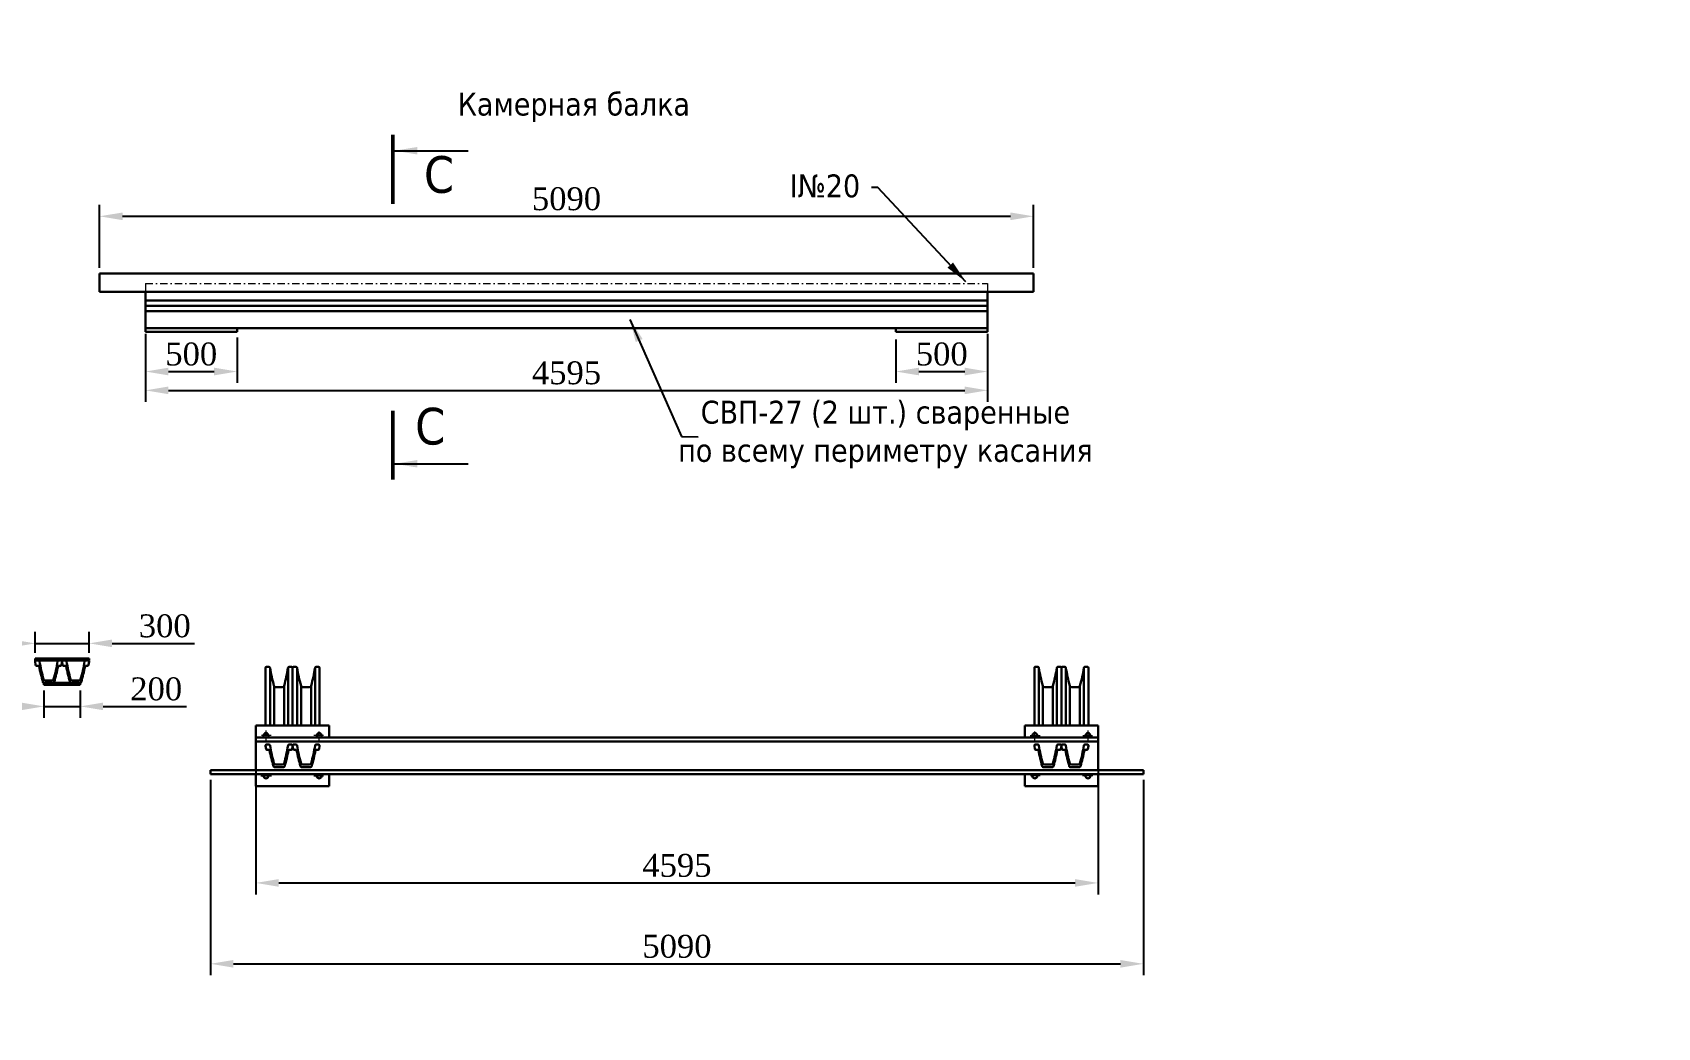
# Model space of a CAD drawing. Header units: millimetres. Extents: x -46762 to 217101, y -107409 to 31524.
# Drawn here: x 93115 to 101981, y -52111 to -46682 of the extents above; entities that cross this region are included whole.
import ezdxf

# ---------------------------------------------------------------- set-up
doc = ezdxf.new("R2010")
doc.units = ezdxf.units.MM
doc.linetypes.add('IRA2', pattern=[4, 2, -1, 0, -1])
doc.styles.get("Standard").update_dxf_attribs({"font": 'TIMES.TTF'})
doc.dimstyles.new('ISO-25', dxfattribs={"dimscale": 50, "dimtxt": 2.5, "dimasz": 2.5, "dimexe": 1.25, "dimexo": 0.625, "dimtad": 1, "dimdec": 0, "dimtxsty": 'Standard', "dimcen": 2.5, "dimadec": 0, "dimazin": 0, "dimtfac": 1, "dimtdec": 0, "dimtmove": 0, "dimatfit": 3, "dimfxl": 1, "dimarcsym": 0})

# ---------------------------------------------------------------- blocks, each defined once
blk = doc.blocks.new('*D325')
at = {"color": 0, "lineweight": -2}
for p, q in [((93130.1, -50066.9), (93130.1, -49952.7)), ((93423.7, -50066.9), (93423.7, -49952.7)), ((93005.1, -50015.2), (92880.1, -50015.2)), ((93130.1, -50015.2), (93423.7, -50015.2)), ((93548.7, -50015.2), (93999, -50015.2))]:
    blk.add_line(p, q, dxfattribs=at)
at = {"color": 0, "lineweight": 0}
for points in [[(93005.1, -49994.3), (93005.1, -50036), (93130.1, -50015.2)], [(93548.7, -49994.3), (93548.7, -50036), (93423.7, -50015.2)]]:
    blk.add_solid(points, dxfattribs=at)
at = {"layer": 'Defpoints', "color": 0, "lineweight": 0}
for p in [(93423.7, -50015.2), (93130.1, -50098.2), (93423.7, -50098.2)]:
    blk.add_point(p, dxfattribs=at)
at = {"color": 0, "lineweight": 0, "insert": (93836.4, -49920.3), "char_height": 125, "attachment_point": 5}
blk.add_mtext('300', dxfattribs=at)
blk = doc.blocks.new('*D326')
at = {"color": 0, "lineweight": -2}
for p, q in [((93052.5, -50359.1), (92927.5, -50359.1)), ((93177.5, -50272.4), (93177.5, -50421.6)), ((93177.5, -50359.1), (93375.3, -50359.1)), ((93375.3, -50272.4), (93375.3, -50421.6)), ((93500.3, -50359.1), (93954.1, -50359.1))]:
    blk.add_line(p, q, dxfattribs=at)
at = {"color": 0, "lineweight": 0}
for points in [[(93052.5, -50338.3), (93052.5, -50379.9), (93177.5, -50359.1)], [(93500.3, -50338.3), (93500.3, -50379.9), (93375.3, -50359.1)]]:
    blk.add_solid(points, dxfattribs=at)
at = {"layer": 'Defpoints', "color": 0, "lineweight": 0}
for p in [(93177.5, -50241.2), (93375.3, -50241.2), (93375.3, -50359.1)]:
    blk.add_point(p, dxfattribs=at)
at = {"color": 0, "lineweight": 0, "insert": (93789.7, -50264.3), "char_height": 125, "attachment_point": 5}
blk.add_mtext('200', dxfattribs=at)
blk = doc.blocks.new('*D327')
at = {"color": 0, "lineweight": -2}
for p, q in [((94333.6, -50581.7), (94333.6, -51384.8)), ((98928.5, -50581.7), (98928.5, -51384.8)), ((94458.6, -51322.3), (98803.5, -51322.3))]:
    blk.add_line(p, q, dxfattribs=at)
at = {"color": 0, "lineweight": 0}
for points in [[(94458.6, -51301.5), (94458.6, -51343.2), (94333.6, -51322.3)], [(98803.5, -51301.5), (98803.5, -51343.2), (98928.5, -51322.3)]]:
    blk.add_solid(points, dxfattribs=at)
at = {"layer": 'Defpoints', "color": 0, "lineweight": 0}
for p in [(94333.6, -50550.4), (98928.5, -50550.4), (98928.5, -51322.3)]:
    blk.add_point(p, dxfattribs=at)
at = {"color": 0, "lineweight": 0, "insert": (96631, -51227.3), "char_height": 125, "attachment_point": 5}
blk.add_mtext('4595', dxfattribs=at)
blk = doc.blocks.new('*D328')
at = {"color": 0, "lineweight": -2}
for p, q in [((94086.1, -50759.7), (94086.1, -51826.2)), ((99176.1, -50759.7), (99176.1, -51826.2)), ((94211.1, -51763.7), (99051.1, -51763.7))]:
    blk.add_line(p, q, dxfattribs=at)
at = {"color": 0, "lineweight": 0}
for points in [[(94211.1, -51742.9), (94211.1, -51784.5), (94086.1, -51763.7)], [(99051.1, -51742.9), (99051.1, -51784.5), (99176.1, -51763.7)]]:
    blk.add_solid(points, dxfattribs=at)
at = {"layer": 'Defpoints', "color": 0, "lineweight": 0}
for p in [(94086.1, -50728.4), (99176.1, -50728.4), (99176.1, -51763.7)]:
    blk.add_point(p, dxfattribs=at)
at = {"color": 0, "lineweight": 0, "insert": (96631.1, -51668.7), "char_height": 125, "attachment_point": 5}
blk.add_mtext('5090', dxfattribs=at)
blk = doc.blocks.new('*D329')
at = {"color": 0, "lineweight": -2}
for p, q in [((93730.9, -48326), (93730.9, -48697.1)), ((98325.9, -48326), (98325.9, -48697.1)), ((93855.9, -48634.6), (98200.9, -48634.6))]:
    blk.add_line(p, q, dxfattribs=at)
at = {"color": 0, "lineweight": 0}
for points in [[(93855.9, -48613.8), (93855.9, -48655.4), (93730.9, -48634.6)], [(98200.9, -48613.8), (98200.9, -48655.4), (98325.9, -48634.6)]]:
    blk.add_solid(points, dxfattribs=at)
at = {"layer": 'Defpoints', "color": 0, "lineweight": 0}
for p in [(93730.9, -48294.7), (98325.9, -48294.7), (98325.9, -48634.6)]:
    blk.add_point(p, dxfattribs=at)
at = {"color": 0, "lineweight": 0, "insert": (96028.4, -48539.6), "char_height": 125, "attachment_point": 5}
blk.add_mtext('4595', dxfattribs=at)
blk = doc.blocks.new('*D330')
at = {"color": 0, "lineweight": -2}
for p, q in [((93480.9, -47966), (93480.9, -47622.5)), ((93605.9, -47685), (98450.9, -47685)), ((98575.9, -47966), (98575.9, -47622.5))]:
    blk.add_line(p, q, dxfattribs=at)
at = {"color": 0, "lineweight": 0}
for points in [[(93605.9, -47664.2), (93605.9, -47705.8), (93480.9, -47685)], [(98450.9, -47664.2), (98450.9, -47705.8), (98575.9, -47685)]]:
    blk.add_solid(points, dxfattribs=at)
at = {"layer": 'Defpoints', "color": 0, "lineweight": 0}
for p in [(98575.9, -47685), (93480.9, -47997.2), (98575.9, -47997.2)]:
    blk.add_point(p, dxfattribs=at)
at = {"color": 0, "lineweight": 0, "insert": (96028.4, -47590), "char_height": 125, "attachment_point": 5}
blk.add_mtext('5090', dxfattribs=at)
blk = doc.blocks.new('*D331')
at = {"color": 0, "lineweight": -2}
for p, q in [((93730.9, -48357.2), (93730.9, -48594.4)), ((94230.9, -48346), (94230.9, -48594.4)), ((93855.9, -48531.9), (94105.9, -48531.9))]:
    blk.add_line(p, q, dxfattribs=at)
at = {"color": 0, "lineweight": 0}
for points in [[(93855.9, -48511), (93855.9, -48552.7), (93730.9, -48531.9)], [(94105.9, -48511), (94105.9, -48552.7), (94230.9, -48531.9)]]:
    blk.add_solid(points, dxfattribs=at)
at = {"layer": 'Defpoints', "color": 0, "lineweight": 0}
for p in [(94230.9, -48314.7), (93730.9, -48326), (94230.9, -48531.9)]:
    blk.add_point(p, dxfattribs=at)
at = {"color": 0, "lineweight": 0, "insert": (93980.9, -48437), "char_height": 125, "attachment_point": 5}
blk.add_mtext('500', dxfattribs=at)
blk = doc.blocks.new('*D332')
at = {"color": 0, "lineweight": -2}
for p, q in [((97825.9, -48357.2), (97825.9, -48594.4)), ((98325.9, -48346), (98325.9, -48594.4)), ((97950.9, -48531.9), (98200.9, -48531.9))]:
    blk.add_line(p, q, dxfattribs=at)
at = {"color": 0, "lineweight": 0}
for points in [[(97950.9, -48511), (97950.9, -48552.7), (97825.9, -48531.9)], [(98200.9, -48511), (98200.9, -48552.7), (98325.9, -48531.9)]]:
    blk.add_solid(points, dxfattribs=at)
at = {"layer": 'Defpoints', "color": 0, "lineweight": 0}
for p in [(98325.9, -48314.7), (97825.9, -48326), (98325.9, -48531.9)]:
    blk.add_point(p, dxfattribs=at)
at = {"color": 0, "lineweight": 0, "insert": (98075.9, -48437), "char_height": 125, "attachment_point": 5}
blk.add_mtext('500', dxfattribs=at)

msp = doc.modelspace()

# ---------------------------------------------------------------- linework, layer by layer
at = {"color": 7, "lineweight": 50}
for p, q in [((95080.86, -47616.31), (95080.86, -47240.62)), ((95080.86, -48746.08), (95080.86, -49121.77))]:
    msp.add_line(p, q, dxfattribs=at)
at = {"color": 7, "lineweight": 30}
for p, q in [((93480.85, -47997.22), (98575.85, -47997.22)), ((93480.85, -47997.22), (93480.85, -48097.3)), ((98575.85, -47997.22), (98575.85, -48097.3)), ((93730.85, -48097.3), (93480.85, -48097.3)), ((93730.85, -48097.3), (98325.85, -48097.3)), ((93730.85, -48097.3), (93730.85, -48294.74)), ((93730.85, -48143.69), (94245.64, -48143.69)), ((93730.85, -48143.69), (98325.85, -48143.69)), ((98325.85, -48097.3), (98575.85, -48097.3)), ((98325.85, -48097.3), (98325.85, -48294.74)), ((93730.85, -48173.11), (94249.16, -48173.11)), ((93730.85, -48173.11), (98325.85, -48173.11)), ((93730.85, -48201.85), (94245.73, -48201.85)), ((93730.85, -48201.85), (98325.85, -48201.85)), ((93730.85, -48294.74), (94208.51, -48294.74)), ((93730.85, -48294.74), (98325.85, -48294.74)), ((93730.85, -48294.74), (93730.85, -48314.74)), ((93730.85, -48314.74), (94230.85, -48314.74)), ((94230.85, -48314.74), (94230.85, -48294.74)), ((97825.85, -48294.74), (98303.51, -48294.74)), ((97825.85, -48294.74), (97825.85, -48314.74)), ((97825.85, -48314.74), (98325.85, -48314.74)), ((98325.85, -48314.74), (98325.85, -48294.74)), ((93128.74, -50114.9), (93131.45, -50133)), ((93130.15, -50108.16), (93130.15, -50098.16)), ((93130.15, -50098.16), (93423.7, -50098.16)), ((93130.15, -50108.16), (93423.7, -50108.16)), ((93147.55, -50108.16), (93134.7, -50108.16)), ((93145.94, -50137.16), (93136.38, -50137.16)), ((93270.27, -50108.16), (93257.42, -50108.16)), ((93268.59, -50137.16), (93259.04, -50137.16)), ((93276.23, -50114.9), (93273.52, -50133)), ((93276.23, -50114.9), (93278.94, -50133)), ((93295.04, -50108.16), (93282.18, -50108.16)), ((93293.42, -50137.16), (93283.87, -50137.16)), ((93417.76, -50108.16), (93404.9, -50108.16)), ((93416.07, -50137.16), (93406.52, -50137.16)), ((93423.71, -50114.9), (93421, -50133)), ((93423.7, -50108.16), (93423.7, -50098.16)), ((94386.13, -50148.71), (94386.21, -50463.44)), ((94404.85, -50143.44), (94391.99, -50143.44)), ((94410.87, -50148.51), (94410.91, -50463.44)), ((94508.88, -50148.51), (94508.91, -50463.44)), ((94527.56, -50143.44), (94514.71, -50143.44)), ((94533.52, -50148.71), (94533.6, -50463.44)), ((94533.63, -50150.48), (94533.63, -50463.44)), ((94552.33, -50143.44), (94539.47, -50143.44)), ((94558.26, -50148.51), (94558.3, -50463.44)), ((94656.27, -50148.51), (94656.31, -50463.44)), ((94675.05, -50143.44), (94662.19, -50143.44)), ((94681.02, -50150.48), (94681.02, -50463.44)), ((98581, -50150.48), (98581, -50463.44)), ((98586.97, -50143.44), (98599.83, -50143.44)), ((98605.76, -50148.51), (98605.72, -50463.44)), ((98703.77, -50148.51), (98703.72, -50463.44)), ((98709.69, -50143.44), (98722.55, -50143.44)), ((98728.4, -50150.48), (98728.39, -50463.44)), ((98728.5, -50148.71), (98728.42, -50463.44)), ((98734.46, -50143.44), (98747.31, -50143.44)), ((98753.15, -50148.51), (98753.11, -50463.44)), ((98851.16, -50148.51), (98851.11, -50463.44)), ((98857.18, -50143.44), (98870.03, -50143.44)), ((98875.9, -50148.71), (98875.81, -50463.44)), ((93227.63, -50231.16), (93177.34, -50231.16)), ((93177.49, -50241.16), (93177.49, -50231.16)), ((93177.49, -50231.16), (93375.26, -50231.16)), ((93177.49, -50241.16), (93375.26, -50241.16)), ((93220.33, -50218.16), (93184.64, -50218.16)), ((93375.11, -50231.16), (93324.83, -50231.16)), ((93367.82, -50218.16), (93332.12, -50218.16)), ((93375.26, -50241.16), (93375.26, -50231.16)), ((94432.44, -50246.28), (94432.47, -50463.44)), ((94477.63, -50253.44), (94441.93, -50253.44)), ((94487.3, -50246.28), (94487.34, -50463.44)), ((94579.83, -50246.28), (94579.86, -50463.44)), ((94625.11, -50253.44), (94589.41, -50253.44)), ((94634.7, -50246.28), (94634.73, -50463.44)), ((98627.33, -50246.28), (98627.3, -50463.44)), ((98636.91, -50253.44), (98672.61, -50253.44)), ((98682.2, -50246.28), (98682.16, -50463.44)), ((98774.72, -50246.28), (98774.69, -50463.44)), ((98784.4, -50253.44), (98820.09, -50253.44)), ((98829.59, -50246.28), (98829.55, -50463.44)), ((94733.55, -50463.44), (94333.55, -50463.44)), ((94333.55, -50463.44), (94333.55, -50578.44)), ((94333.55, -50463.44), (94333.55, -50706.44)), ((94333.55, -50528.44), (98928.47, -50528.44)), ((94733.55, -50528.44), (94733.55, -50463.44)), ((94733.55, -50528.44), (94733.55, -50463.44)), ((98528.47, -50528.44), (98528.47, -50463.44)), ((98528.47, -50528.44), (98528.47, -50463.44)), ((98528.47, -50463.44), (98928.47, -50463.44)), ((98928.47, -50463.44), (98928.47, -50578.44)), ((98928.47, -50463.44), (98928.47, -50706.44)), ((94333.55, -50550.44), (98928.47, -50550.44)), ((94086.08, -50706.44), (94086.08, -50728.44)), ((94086.08, -50706.44), (99176.08, -50706.44)), ((99176.08, -50706.44), (99176.08, -50728.44)), ((94086.08, -50728.44), (99176.08, -50728.44)), ((94333.55, -50728.44), (94333.55, -50793.44)), ((94333.55, -50793.44), (94733.55, -50793.44)), ((94733.55, -50793.44), (94733.55, -50728.44)), ((98528.47, -50793.44), (98528.47, -50728.44)), ((98928.47, -50793.44), (98528.47, -50793.44)), ((98928.47, -50728.44), (98928.47, -50793.44))]:
    msp.add_line(p, q, dxfattribs=at)
at = {"color": 9, "linetype": 'IRA2', "lineweight": 15, "ltscale": 20}
msp.add_line((93730.85, -48050.92), (98325.85, -48050.92), dxfattribs=at)
at = {"color": 9, "lineweight": 15}
for p, q in [((93730.85, -48050.92), (93730.85, -48097.3)), ((98325.85, -48050.92), (98325.85, -48097.3))]:
    msp.add_line(p, q, dxfattribs=at)
at = {"color": 7, "lineweight": 0}
for p, q in [((93249.23, -50127.3), (93246.42, -50142.87)), ((93396.72, -50127.3), (93393.91, -50142.87)), ((94506.53, -50162.57), (94503.72, -50178.15)), ((94654.01, -50162.57), (94651.2, -50178.15)), ((98608.01, -50162.57), (98610.82, -50178.15)), ((98755.5, -50162.57), (98758.31, -50178.15)), ((94416.76, -50518.44), (94364.28, -50518.44)), ((94388.55, -50491.4), (94388.55, -50546.19)), ((94703, -50518.44), (94648.97, -50518.44)), ((94678.55, -50543.27), (94678.55, -50495.78)), ((98559.02, -50518.44), (98613.06, -50518.44)), ((98583.47, -50543.27), (98583.47, -50495.78)), ((98845.26, -50518.44), (98897.74, -50518.44)), ((98873.47, -50491.4), (98873.47, -50546.19)), ((94361.36, -50738.44), (94418.95, -50738.44)), ((94648.97, -50738.44), (94701.64, -50738.44)), ((98613.06, -50738.44), (98560.38, -50738.44)), ((98900.66, -50738.44), (98843.07, -50738.44))]:
    msp.add_line(p, q, dxfattribs=at)
at = {"color": 9, "lineweight": 30}
for p, q in [((94386.1, -50573.67), (94388.81, -50591.78)), ((94404.91, -50566.94), (94392.05, -50566.94)), ((94403.29, -50595.94), (94393.74, -50595.94)), ((94527.63, -50566.94), (94514.77, -50566.94)), ((94525.94, -50595.94), (94516.39, -50595.94)), ((94533.58, -50573.67), (94530.87, -50591.78)), ((94533.58, -50573.67), (94536.29, -50591.78)), ((94552.39, -50566.94), (94539.54, -50566.94)), ((94550.78, -50595.94), (94541.22, -50595.94)), ((94675.11, -50566.94), (94662.26, -50566.94)), ((94673.43, -50595.94), (94663.88, -50595.94)), ((94681.07, -50573.67), (94678.36, -50591.78)), ((98580.96, -50573.67), (98583.67, -50591.78)), ((98586.91, -50566.94), (98599.77, -50566.94)), ((98588.6, -50595.94), (98598.15, -50595.94)), ((98709.63, -50566.94), (98722.48, -50566.94)), ((98711.25, -50595.94), (98720.8, -50595.94)), ((98728.44, -50573.67), (98725.73, -50591.78)), ((98728.44, -50573.67), (98731.15, -50591.78)), ((98734.4, -50566.94), (98747.25, -50566.94)), ((98736.08, -50595.94), (98745.63, -50595.94)), ((98857.11, -50566.94), (98869.97, -50566.94)), ((98858.73, -50595.94), (98868.29, -50595.94)), ((98875.92, -50573.67), (98873.21, -50591.78)), ((94484.98, -50689.94), (94434.7, -50689.94)), ((94477.69, -50676.94), (94441.99, -50676.94)), ((94632.47, -50689.94), (94582.18, -50689.94)), ((94625.17, -50676.94), (94589.48, -50676.94)), ((98629.55, -50689.94), (98679.84, -50689.94)), ((98636.85, -50676.94), (98672.55, -50676.94)), ((98777.04, -50689.94), (98827.33, -50689.94)), ((98784.33, -50676.94), (98820.03, -50676.94))]:
    msp.add_line(p, q, dxfattribs=at)
at = {"color": 9, "lineweight": 0}
for p, q in [((94506.59, -50586.07), (94503.78, -50601.65)), ((94654.07, -50586.07), (94651.26, -50601.65)), ((98607.95, -50586.07), (98610.76, -50601.65)), ((98755.43, -50586.07), (98758.24, -50601.65))]:
    msp.add_line(p, q, dxfattribs=at)
at = {"color": 5, "lineweight": 50}
msp.add_circle((89704.46, -49454.65), 15822.23, dxfattribs=at)
at = {"color": 7, "lineweight": 30}
for centre, radius, start, end in [((93134.7, -50114.16), 6, 89.405947, 190.017115), ((93136.38, -50132.16), 5, 187.358823, 270.437253), ((93145.94, -50142.16), 5, 11.753122, 90), ((93147.55, -50114.16), 6, 8.189232, 90), ((95061.88, -49723.8), 1956.09, 192.316351, 194.898432), ((93885.02, -50003.11), 739.78, 188.560365, 196.321285), ((92519.95, -50003.11), 739.78, 343.678715, 351.439635), ((91343.09, -49723.8), 1956.09, 345.101568, 347.683649), ((93257.42, -50114.16), 6, 90, 171.810768), ((93259.04, -50142.16), 5, 90, 168.246878), ((93268.59, -50132.16), 5, 269.562747, 352.641177), ((93270.27, -50114.16), 6, 349.982885, 90.594053), ((93282.18, -50114.16), 6, 89.405947, 190.017115), ((93283.87, -50132.16), 5, 187.358823, 270.437253), ((93293.42, -50142.16), 5, 11.753122, 90), ((93295.04, -50114.16), 6, 8.189232, 90), ((95209.37, -49723.8), 1956.09, 192.316351, 194.898432), ((94032.5, -50003.11), 739.78, 188.560365, 196.321285), ((92667.44, -50003.11), 739.78, 343.678715, 351.439635), ((91490.57, -49723.8), 1956.09, 345.101568, 347.683649), ((93404.9, -50114.16), 6, 90, 171.810768), ((93406.52, -50142.16), 5, 90, 168.246878), ((93416.07, -50132.16), 5, 269.562747, 352.641177), ((93417.76, -50114.16), 6, 349.982885, 90.594053), ((94391.99, -50149.44), 6, 89.405947, 190.017115), ((94404.85, -50149.44), 6, 8.189232, 90), ((95142.31, -50038.39), 739.78, 188.560365, 196.321285), ((93777.24, -50038.39), 739.78, 343.678715, 351.439635), ((94514.71, -50149.44), 6, 90, 171.810768), ((94527.56, -50149.44), 6, 349.982885, 90.594053), ((94539.47, -50149.44), 6, 89.405947, 190.017115), ((94552.33, -50149.44), 6, 8.189232, 90), ((95289.8, -50038.39), 739.78, 188.560365, 196.321285), ((93924.73, -50038.39), 739.78, 343.678715, 351.439635), ((94662.19, -50149.44), 6, 90, 171.810768), ((94675.05, -50149.44), 6, 349.982885, 90.594053), ((98586.97, -50149.44), 6, 89.405947, 190.017115), ((98599.83, -50149.44), 6, 8.189232, 90), ((99337.3, -50038.39), 739.78, 188.560365, 196.321285), ((97972.23, -50038.39), 739.78, 343.678715, 351.439635), ((98709.69, -50149.44), 6, 90, 171.810768), ((98722.55, -50149.44), 6, 349.982885, 90.594053), ((98734.46, -50149.44), 6, 89.405947, 190.017115), ((98747.31, -50149.44), 6, 8.189232, 90), ((99484.78, -50038.39), 739.78, 188.560365, 196.321285), ((98119.71, -50038.39), 739.78, 343.678715, 351.439635), ((98857.18, -50149.44), 6, 90, 171.810768), ((98870.03, -50149.44), 6, 349.982885, 90.594053), ((93177.34, -50225.16), 6, 194.760681, 271.39358), ((93184.64, -50208.16), 10, 196.535218, 273.648603), ((93220.33, -50208.16), 10, 266.351397, 343.464782), ((93227.63, -50225.16), 6, 268.60642, 345.239319), ((93324.83, -50225.16), 6, 194.760681, 271.39358), ((93332.12, -50208.16), 10, 196.535218, 273.648603), ((93367.82, -50208.16), 10, 266.351397, 343.464782), ((93375.11, -50225.16), 6, 268.60642, 345.239319), ((94441.93, -50243.44), 10, 196.535218, 273.648603), ((94477.63, -50243.44), 10, 266.351397, 343.464782), ((94589.41, -50243.44), 10, 196.535218, 273.648603), ((94625.11, -50243.44), 10, 266.351397, 343.464782), ((98636.91, -50243.44), 10, 196.535218, 273.648603), ((98672.61, -50243.44), 10, 266.351397, 343.464782), ((98784.4, -50243.44), 10, 196.535218, 273.648603), ((98820.09, -50243.44), 10, 266.351397, 343.464782), ((94388.55, -50518.44), 13.5, 312.205446, 227.794554), ((94678.55, -50518.44), 13.5, 312.205446, 227.794554), ((98583.47, -50518.44), 13.5, 312.205446, 227.794554), ((98873.47, -50518.44), 13.5, 312.205446, 227.794554), ((94388.55, -50738.44), 13.5, 132.205446, 47.794554), ((94678.55, -50738.44), 13.5, 132.205446, 47.794554), ((98583.47, -50738.44), 13.5, 132.205446, 47.794554), ((98873.47, -50738.44), 13.5, 132.205446, 47.794554)]:
    msp.add_arc(centre, radius, start, end, dxfattribs=at)
at = {"color": 9, "lineweight": 30}
for centre, radius, start, end in [((94392.05, -50572.94), 6, 89.405947, 190.017115), ((94393.74, -50590.94), 5, 187.358823, 270.437253), ((94403.29, -50600.94), 5, 11.753122, 90), ((94404.91, -50572.94), 6, 8.189232, 90), ((96319.24, -50182.57), 1956.09, 192.316351, 194.898432), ((95142.38, -50461.89), 739.78, 188.560365, 196.321285), ((93777.31, -50461.89), 739.78, 343.678715, 351.439635), ((92600.45, -50182.57), 1956.09, 345.101568, 347.683649), ((94514.77, -50572.94), 6, 90, 171.810768), ((94516.39, -50600.94), 5, 90, 168.246878), ((94525.94, -50590.94), 5, 269.562747, 352.641177), ((94527.63, -50572.94), 6, 349.982885, 90.594053), ((94539.54, -50572.94), 6, 89.405947, 190.017115), ((94541.22, -50590.94), 5, 187.358823, 270.437253), ((94550.78, -50600.94), 5, 11.753122, 90), ((94552.39, -50572.94), 6, 8.189232, 90), ((96466.72, -50182.57), 1956.09, 192.316351, 194.898432), ((95289.86, -50461.89), 739.78, 188.560365, 196.321285), ((93924.79, -50461.89), 739.78, 343.678715, 351.439635), ((92747.93, -50182.57), 1956.09, 345.101568, 347.683649), ((94662.26, -50572.94), 6, 90, 171.810768), ((94663.88, -50600.94), 5, 90, 168.246878), ((94673.43, -50590.94), 5, 269.562747, 352.641177), ((94675.11, -50572.94), 6, 349.982885, 90.594053), ((98586.91, -50572.94), 6, 89.405947, 190.017115), ((98588.6, -50590.94), 5, 187.358823, 270.437253), ((98598.15, -50600.94), 5, 11.753122, 90), ((98599.77, -50572.94), 6, 8.189232, 90), ((100514.09, -50182.57), 1956.09, 192.316351, 194.898432), ((99337.23, -50461.89), 739.78, 188.560365, 196.321285), ((97972.16, -50461.89), 739.78, 343.678715, 351.439635), ((96795.3, -50182.57), 1956.09, 345.101568, 347.683649), ((98709.63, -50572.94), 6, 90, 171.810768), ((98711.25, -50600.94), 5, 90, 168.246878), ((98720.8, -50590.94), 5, 269.562747, 352.641177), ((98722.48, -50572.94), 6, 349.982885, 90.594053), ((98734.4, -50572.94), 6, 89.405947, 190.017115), ((98736.08, -50590.94), 5, 187.358823, 270.437253), ((98745.63, -50600.94), 5, 11.753122, 90), ((98747.25, -50572.94), 6, 8.189232, 90), ((100661.58, -50182.57), 1956.09, 192.316351, 194.898432), ((99484.72, -50461.89), 739.78, 188.560365, 196.321285), ((98119.65, -50461.89), 739.78, 343.678715, 351.439635), ((96942.79, -50182.57), 1956.09, 345.101568, 347.683649), ((98857.11, -50572.94), 6, 90, 171.810768), ((98858.73, -50600.94), 5, 90, 168.246878), ((98868.29, -50590.94), 5, 269.562747, 352.641177), ((98869.97, -50572.94), 6, 349.982885, 90.594053), ((94434.7, -50683.94), 6, 194.760681, 271.39358), ((94441.99, -50666.94), 10, 196.535218, 273.648603), ((94477.69, -50666.94), 10, 266.351397, 343.464782), ((94484.98, -50683.94), 6, 268.60642, 345.239319), ((94582.18, -50683.94), 6, 194.760681, 271.39358), ((94589.48, -50666.94), 10, 196.535218, 273.648603), ((94625.17, -50666.94), 10, 266.351397, 343.464782), ((94632.47, -50683.94), 6, 268.60642, 345.239319), ((98629.55, -50683.94), 6, 194.760681, 271.39358), ((98636.85, -50666.94), 10, 196.535218, 273.648603), ((98672.55, -50666.94), 10, 266.351397, 343.464782), ((98679.84, -50683.94), 6, 268.60642, 345.239319), ((98777.04, -50683.94), 6, 194.760681, 271.39358), ((98784.33, -50666.94), 10, 196.535218, 273.648603), ((98820.03, -50666.94), 10, 266.351397, 343.464782), ((98827.33, -50683.94), 6, 268.60642, 345.239319)]:
    msp.add_arc(centre, radius, start, end, dxfattribs=at)

# ---------------------------------------------------------------- texts
at = {"attachment_point": 5}
for s, insert, char_height, width in [('\\A1;{\\fTahoma|b0|i0|c204|p34;Камерная балка\\H1x; }', (96068.41, -47090.29), 125, 3737.9383), ('{\\fTahoma|b0|i0|c204|p34;С}', (95333, -47458.65), 200, 5998.41), ('\\A1;{\\fTahoma|b0|i0|c0|p34; I\\fTahoma|b0|i0|c204|p34;№20 }', (97415.13, -47520.12), 125, 3737.9383), ('{\\fTahoma|b0|i0|c204|p34;С}', (95284.85, -48831.86), 200, 5998.41), ('\\A1;{\\fTahoma|b0|i0|c204|p34;СВП-27 (2 шт.) сваренные\\Pпо всему периметру касания}', (97768.31, -48875.78), 125, 3737.9383)]:
    msp.add_mtext(s, dxfattribs=dict(at, insert=insert, char_height=char_height, width=width))

# ---------------------------------------------------------------- dimensions: what is measured, and where the dimension line sits
at = {"color": 7, "lineweight": 0}
for base, p1, p2, text, picture, middle in [((98575.85, -47685.02), (93480.85, -47997.22), (98575.85, -47997.22), '5090', '*D330', (96028.35, -47590)), ((93423.7, -50015.16), (93130.15, -50098.16), (93423.7, -50098.16), '300', '*D325', (93836.35, -49920.32)), ((93375.26, -50359.11), (93177.49, -50241.16), (93375.26, -50241.16), '200', '*D326', (93789.67, -50264.28))]:
    dim = msp.add_linear_dim(base=base, p1=p1, p2=p2, text=text, dimstyle='ISO-25', dxfattribs=at)
    dim.commit()
    dim.dimension.update_dxf_attribs({"geometry": picture, "text_midpoint": middle})
for base, p1, p2, picture, middle in [((98325.85, -48634.62), (93730.85, -48294.74), (98325.85, -48294.74), '*D329', (96028.35, -48539.6)), ((94230.85, -48531.88), (93730.85, -48325.99), (94230.85, -48314.74), '*D331', (93980.85, -48437.05)), ((98325.85, -48531.88), (97825.85, -48325.99), (98325.85, -48314.74), '*D332', (98075.85, -48437.05)), ((98928.47, -51322.33), (94333.55, -50550.44), (98928.47, -50550.44), '*D327', (96631.01, -51227.32)), ((99176.08, -51763.7), (94086.08, -50728.44), (99176.08, -50728.44), '*D328', (96631.08, -51668.69))]:
    dim = msp.add_linear_dim(base=base, p1=p1, p2=p2, dimstyle='ISO-25', dxfattribs=at)
    dim.commit()
    dim.dimension.update_dxf_attribs({"geometry": picture, "text_midpoint": middle})

# ---------------------------------------------------------------- leaders
at = {"color": 7, "lineweight": 30}
for points in [[(95089.89, -47327.18), (95491.77, -47327.18)], [(95089.89, -49035.21), (95491.77, -49035.21)]]:
    msp.add_leader(points, dimstyle='ISO-25', override={"dimgap": 0.625, "dimtad": 0}, dxfattribs=at)
at = {"color": 7, "lineweight": 0}
for points in [[(98207.69, -48042.78), (97727.11, -47527.32), (97691.94, -47527.32)], [(96374.5, -48248.58), (96655.7, -48885.93), (96746.09, -48887.54)]]:
    msp.add_leader(points, dimstyle='ISO-25', override={"dimgap": 0.625, "dimtad": 0}, dxfattribs=at)

doc.saveas('drawing.dxf')
